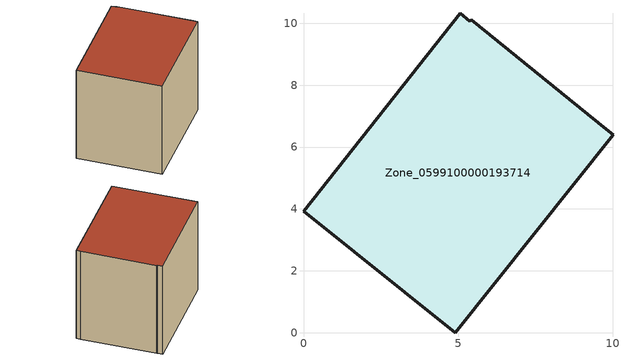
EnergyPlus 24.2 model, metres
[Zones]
Zone_0599100000193714
 floor ground (C_G): 5.42,10.12 9.78,6.58 10.01,6.4 4.91,0 0,3.92 5.06,10.32 5.37,10.07 z0.57
 wall outside (C_F): 4.91,0 10.01,6.4 9.78,6.58 5.42,10.12 5.37,10.07 5.06,10.32 0,3.92 4.91,0 z0.57:8.04
 roof outside (C_R): 9.78,6.58 5.42,10.12 5.37,10.07 5.06,10.32 0,3.92 4.91,0 10.01,6.4 z8.04
[BUILDING]
Pand.0599100000193714: North Axis=0; Terrain=City; Loads Convergence Tolerance Value=0.04; Temperature Convergence Tolerance Value=0.4; Solar Distribution=FullExterior; Maximum Number of Warmup Days=25; Minimum Number of Warmup Days=1
[Site:Location]
Rotterdam.The.Hague.AP_ZH_NLD Design_Conditions: Latitude=51.96; Longitude=4.45; Time Zone=1; Elevation=-4.5
[SITE:GROUNDTEMPERATURE:BUILDINGSURFACE]
18, 18, 18, 18, 18, 18, 18, 18, 18, 18, 18, 18
[MATERIAL] Thermal Absorptance=0.9; Solar Absorptance=0.7; Visible Absorptance=0.7
Name | Roughness | Thickness | Conductivity | Density | Specific Heat
G.TC.1965-1974 | MediumSmooth | 0.15 | 0.882353 | 540 | 1210
F.TC.1965-1974 | Rough | 0.3 | 0.697674 | 1920 | 840
R.TC.1965-1974 | MediumRough | 0.2 | 0.232558 | 1500 | 1000
[CONSTRUCTION]
C_G: G.TC.1965-1974
C_F: F.TC.1965-1974
C_R: R.TC.1965-1974
[ZONE]
Zone_0599100000193714: Type=1; Multiplier=1; Ceiling Height=Autocalculate; Volume=Autocalculate; Floor Area=autocalculate; Part of Total Floor Area=Yes
[ZONEINFILTRATION:DESIGNFLOWRATE]
Infil_Zone_0599100000193714: Zone or ZoneList or Space or SpaceList=Zone_0599100000193714; Schedule=AlwaysOn; Design Flow Rate Calculation Method=Flow/Area; Flow Rate per Floor Area=0.003; Constant Term Coefficient=1; Temperature Term Coefficient=0; Velocity Term Coefficient=0; Velocity Squared Term Coefficient=0
[HVACTEMPLATE:ZONE:IDEALLOADSAIRSYSTEM]
Zone_0599100000193714: Maximum Heating Supply Air Temperature=50; Minimum Cooling Supply Air Temperature=13; Maximum Heating Supply Air Humidity Ratio=0.0156; Minimum Cooling Supply Air Humidity Ratio=0.0077; Heating Limit=NoLimit; Cooling Limit=NoLimit; Dehumidification Control Type=ConstantSensibleHeatRatio; Cooling Sensible Heat Ratio=0.7; Dehumidification Setpoint=60; Humidification Control Type=None; Humidification Setpoint=30; Outdoor Air Method=None; Outdoor Air Flow Rate per Person=0.00944; Outdoor Air Flow Rate per Zone Floor Area=0; Outdoor Air Flow Rate per Zone=0; Demand Controlled Ventilation Type=None; Outdoor Air Economizer Type=NoEconomizer; Heat Recovery Type=None; Sensible Heat Recovery Effectiveness=0.7; Latent Heat Recovery Effectiveness=0.65
[ZONECONTROL:THERMOSTAT]
ThermostatControl_Zone_0599100000193714: Zone or ZoneList=Zone_0599100000193714; Control Type Schedule=DualSetpointControlType; Control 1=Thermostat_Zone_0599100000193714; Temperature Difference Between Cutout And Setpoint=0
[THERMOSTATSETPOINT:DUALSETPOINT]
Thermostat_Zone_0599100000193714: Heating Setpoint Temperature Schedule=HeatingSetpoint_Zone_0599100000193714; Cooling Setpoint Temperature Schedule=CoolingSetpoint_Zone_0599100000193714
[SCHEDULE:COMPACT]
HeatingSetpoint_Zone_0599100000193714: Through: 12/31, For: AllDays, Until: 24:00, 21
CoolingSetpoint_Zone_0599100000193714: Through: 12/31, For: AllDays, Until: 24:00, 24
DualSetpointControlType: Through: 12/31, For: AllDays, Until: 24:00, 4
AlwaysOn: Through: 12/31, For: AllDays, Until: 24:00, 1
